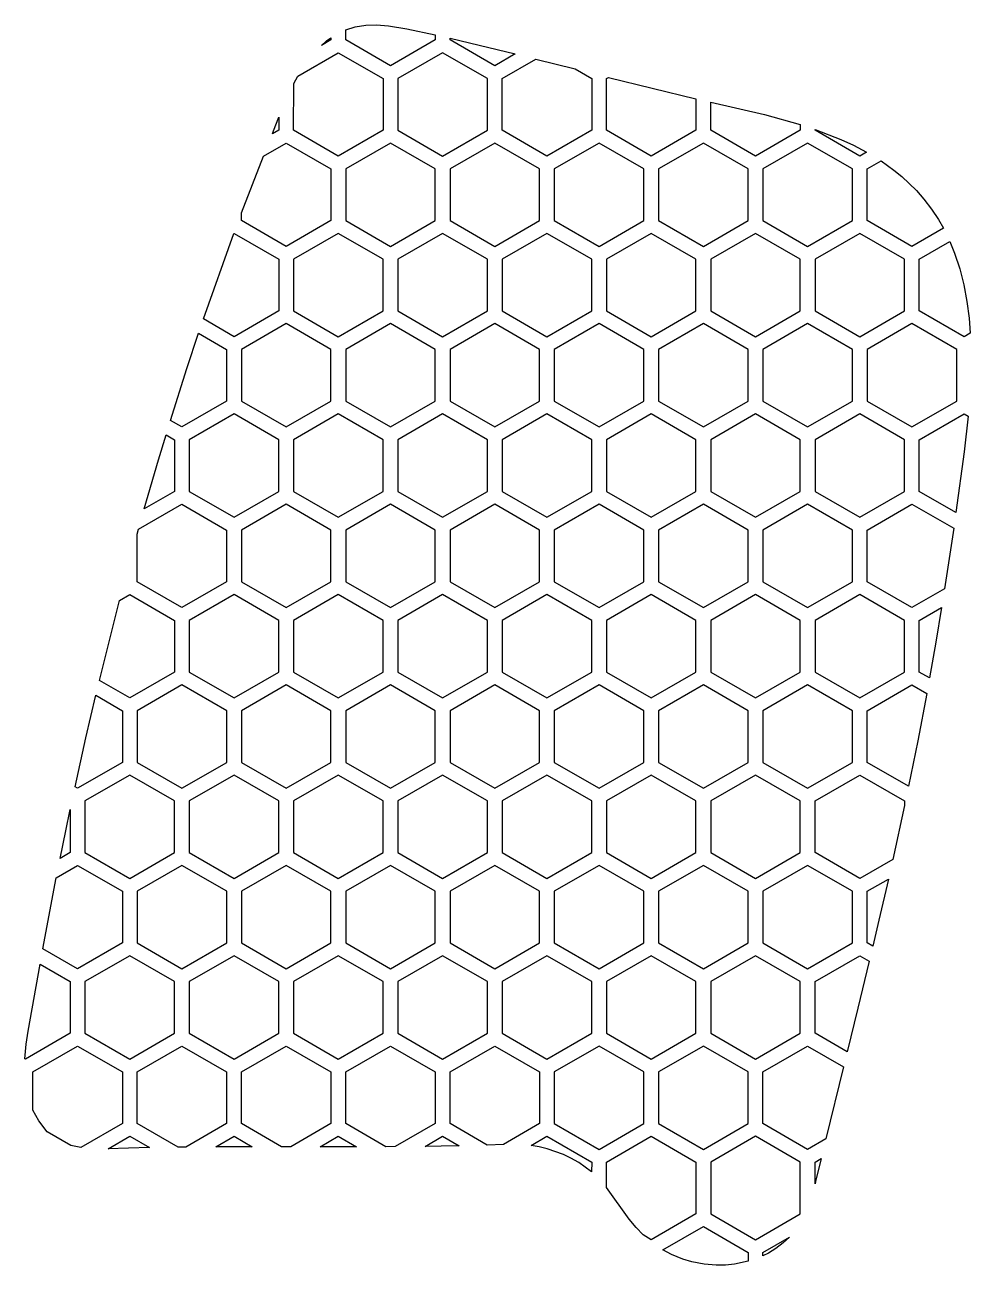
# Model space of a CAD drawing. Header units: millimetres. Extents: x 176.7 to 208.7, y -144.8 to -102.8.
import ezdxf

# ---------------------------------------------------------------- set-up
doc = ezdxf.new("R2010")
doc.units = ezdxf.units.MM

# ---------------------------------------------------------------- blocks, each defined once
blk = doc.blocks.new('HEX')
blk.add_lwpolyline([(1.516, 0.875), (0, 1.75), (-1.516, 0.875), (-1.516, -0.875), (0, -1.75), (1.516, -0.875)], close=True)

msp = doc.modelspace()

# ---------------------------------------------------------------- linework, layer by layer
for points in [[(187.584, -102.927), (187.9, -102.826), (188.257, -102.767), (188.623, -102.755), (189.035, -102.785), (189.655, -102.886), (190.612, -103.097), (190.612, -103.268), (189.097, -104.143), (187.581, -103.268), (187.584, -102.927)], [(186.759, -103.454), (186.935, -103.303), (187.081, -103.196), (187.081, -103.268), (186.759, -103.454)], [(191.112, -103.211), (192.095, -103.442), (193.323, -103.741), (192.628, -104.143), (191.112, -103.268), (191.112, -103.211)], [(185.823, -104.741), (185.958, -104.493), (187.331, -103.701), (188.847, -104.576), (188.847, -106.326), (187.331, -107.201), (185.816, -106.326), (185.823, -104.741)], [(194.021, -103.916), (195.347, -104.251), (195.909, -104.576), (195.909, -106.326), (194.393, -107.201), (192.878, -106.326), (192.878, -104.576), (194.021, -103.916)], [(196.476, -104.537), (199.44, -105.26), (199.44, -106.326), (197.924, -107.201), (196.409, -106.326), (196.409, -104.576), (196.476, -104.537)], [(199.94, -105.375), (201.756, -105.795), (202.971, -106.132), (202.971, -106.326), (201.455, -107.201), (199.94, -106.326), (199.94, -105.375)], [(185.101, -106.447), (185.14, -106.35), (185.316, -105.886), (185.316, -106.326), (185.101, -106.447)], [(203.472, -106.297), (204.35, -106.638), (204.773, -106.833), (205.219, -107.067), (204.987, -107.201), (203.471, -106.326), (203.472, -106.297)], [(184.05, -109.123), (184.797, -107.202), (185.566, -106.759), (187.081, -107.634), (187.081, -109.384), (185.566, -110.259), (184.05, -109.384), (184.05, -109.123)], [(205.706, -107.363), (206.144, -107.675), (206.41, -107.892), (206.909, -108.37), (207.16, -108.658), (207.419, -108.999), (207.651, -109.352), (207.817, -109.644), (206.752, -110.259), (205.237, -109.384), (205.237, -107.634), (205.706, -107.363)], [(182.761, -112.717), (183.788, -109.823), (183.8, -109.817), (185.316, -110.692), (185.316, -112.442), (183.8, -113.317), (182.761, -112.717)], [(208.037, -110.095), (208.194, -110.483), (208.369, -111.014), (208.507, -111.561), (208.611, -112.12), (208.684, -112.689), (208.724, -113.197), (208.518, -113.317), (207.002, -112.442), (207.002, -110.692), (208.037, -110.095)], [(181.648, -116.151), (182.205, -114.39), (182.598, -113.2), (183.55, -113.75), (183.55, -115.5), (182.035, -116.375), (181.648, -116.151)], [(208.651, -116.009), (208.517, -117.217), (208.241, -119.273), (207.002, -118.558), (207.002, -116.808), (208.518, -115.933), (208.651, -116.009)], [(180.76, -119.149), (181.245, -117.482), (181.498, -116.642), (181.785, -116.808), (181.785, -118.558), (180.76, -119.149)], [(180.567, -119.838), (182.035, -118.991), (183.55, -119.866), (183.55, -121.616), (182.035, -122.491), (180.519, -121.616), (180.519, -120.01), (180.567, -119.838)], [(208.166, -119.807), (207.859, -121.851), (206.752, -122.491), (205.237, -121.616), (205.237, -119.866), (206.752, -118.991), (208.166, -119.807)], [(179.241, -124.955), (179.917, -122.252), (180.269, -122.049), (181.785, -122.924), (181.785, -124.674), (180.269, -125.549), (179.241, -124.955)], [(207.758, -122.488), (207.564, -123.66), (207.351, -124.875), (207.002, -124.674), (207.002, -122.924), (207.758, -122.488)], [(207.256, -125.398), (206.951, -127.003), (206.64, -128.542), (205.237, -127.732), (205.237, -125.982), (206.752, -125.107), (207.256, -125.398)], [(178.418, -128.557), (178.785, -126.901), (179.119, -125.462), (180.019, -125.982), (180.019, -127.732), (178.503, -128.607), (178.418, -128.557)], [(206.502, -129.198), (206.104, -131.019), (204.987, -131.665), (203.471, -130.79), (203.471, -129.04), (204.987, -128.165), (206.502, -129.04), (206.502, -129.198)], [(177.912, -130.987), (178.103, -130.049), (178.253, -129.327), (178.253, -130.79), (177.912, -130.987)], [(177.328, -134.044), (177.782, -131.639), (178.503, -131.223), (180.019, -132.098), (180.019, -133.848), (178.503, -134.723), (177.328, -134.044)], [(205.954, -131.683), (205.633, -133.073), (205.425, -133.956), (205.237, -133.848), (205.237, -132.098), (205.954, -131.683)], [(205.304, -134.464), (204.92, -136.061), (204.561, -137.535), (203.471, -136.906), (203.471, -135.156), (204.987, -134.281), (205.304, -134.464)], [(176.716, -137.768), (176.761, -137.279), (176.826, -136.836), (177.234, -134.567), (178.253, -135.156), (178.253, -136.906), (176.738, -137.781), (176.716, -137.768)], [(177.475, -140.24), (177.188, -139.872), (176.988, -139.507), (176.988, -138.214), (178.503, -137.339), (180.019, -138.214), (180.019, -139.964), (178.61, -140.777), (178.27, -140.704), (177.475, -140.24)], [(182.169, -140.761), (181.905, -140.764), (180.519, -139.964), (180.519, -138.214), (182.035, -137.339), (183.55, -138.214), (183.55, -139.964), (182.169, -140.761)], [(185.721, -140.749), (185.41, -140.749), (184.05, -139.964), (184.05, -138.214), (185.566, -137.339), (187.081, -138.214), (187.081, -139.964), (185.721, -140.749)], [(189.257, -140.746), (188.939, -140.748), (187.581, -139.964), (187.581, -138.214), (189.097, -137.339), (190.612, -138.214), (190.612, -139.964), (189.257, -140.746)], [(192.92, -140.67), (192.373, -140.692), (191.112, -139.964), (191.112, -138.214), (192.628, -137.339), (194.143, -138.214), (194.143, -139.964), (192.92, -140.67)], [(204.437, -138.042), (203.842, -140.48), (203.221, -140.839), (201.705, -139.964), (201.705, -138.214), (203.221, -137.339), (204.437, -138.042)], [(180.932, -140.78), (180.225, -140.796), (179.534, -140.821), (180.269, -140.397), (180.932, -140.78)], [(184.41, -140.749), (183.765, -140.75), (183.183, -140.753), (183.8, -140.397), (184.41, -140.749)], [(187.944, -140.75), (187.73, -140.751), (186.718, -140.751), (187.331, -140.397), (187.944, -140.75)], [(191.421, -140.72), (190.808, -140.73), (190.272, -140.737), (190.862, -140.397), (191.421, -140.72)], [(195.904, -141.602), (195.47, -141.283), (195.202, -141.131), (194.957, -141.014), (194.402, -140.816), (194.13, -140.751), (193.857, -140.706), (194.393, -140.397), (195.909, -141.272), (195.904, -141.602)], [(197.649, -143.732), (197.418, -143.489), (197.183, -143.205), (196.409, -142.134), (196.409, -141.272), (197.924, -140.397), (199.44, -141.272), (199.44, -143.022), (197.924, -143.897), (197.649, -143.732)], [(203.678, -141.152), (203.49, -141.926), (203.471, -142.002), (203.471, -141.272), (203.678, -141.152)], [(201.205, -144.627), (200.742, -144.726), (200.435, -144.756), (200.126, -144.761), (199.712, -144.728), (199.302, -144.649), (199, -144.559), (198.608, -144.399), (198.32, -144.246), (199.69, -143.455), (201.205, -144.33), (201.205, -144.627)], [(202.601, -143.813), (202.391, -144.008), (202.149, -144.191), (201.891, -144.349), (201.705, -144.443), (201.705, -144.33), (202.601, -143.813)]]:
    msp.add_lwpolyline(points, close=True)

# ---------------------------------------------------------------- block references
for p in [(190.862, -105.451), (189.097, -108.509), (192.628, -108.509), (196.159, -108.509), (199.69, -108.509), (203.221, -108.509), (187.331, -111.567), (190.862, -111.567), (194.393, -111.567), (197.924, -111.567), (201.455, -111.567), (204.987, -111.567), (185.566, -114.625), (189.097, -114.625), (192.628, -114.625), (196.159, -114.625), (199.69, -114.625), (203.221, -114.625), (206.752, -114.625), (183.8, -117.683), (187.331, -117.683), (190.862, -117.683), (194.393, -117.683), (197.924, -117.683), (201.455, -117.683), (204.987, -117.683), (185.566, -120.741), (189.097, -120.741), (192.628, -120.741), (196.159, -120.741), (199.69, -120.741), (203.221, -120.741), (183.8, -123.799), (187.331, -123.799), (190.862, -123.799), (194.393, -123.799), (197.924, -123.799), (201.455, -123.799), (204.987, -123.799), (182.035, -126.857), (185.566, -126.857), (189.097, -126.857), (192.628, -126.857), (196.159, -126.857), (199.69, -126.857), (203.221, -126.857), (180.269, -129.915), (183.8, -129.915), (187.331, -129.915), (190.862, -129.915), (194.393, -129.915), (197.924, -129.915), (201.455, -129.915), (182.035, -132.973), (185.566, -132.973), (189.097, -132.973), (192.628, -132.973), (196.159, -132.973), (199.69, -132.973), (203.221, -132.973), (180.269, -136.031), (183.8, -136.031), (187.331, -136.031), (190.862, -136.031), (194.393, -136.031), (197.924, -136.031), (201.455, -136.031), (196.159, -139.089), (199.69, -139.089), (201.455, -142.147)]:
    msp.add_blockref('HEX', p)

doc.saveas('drawing.dxf')
